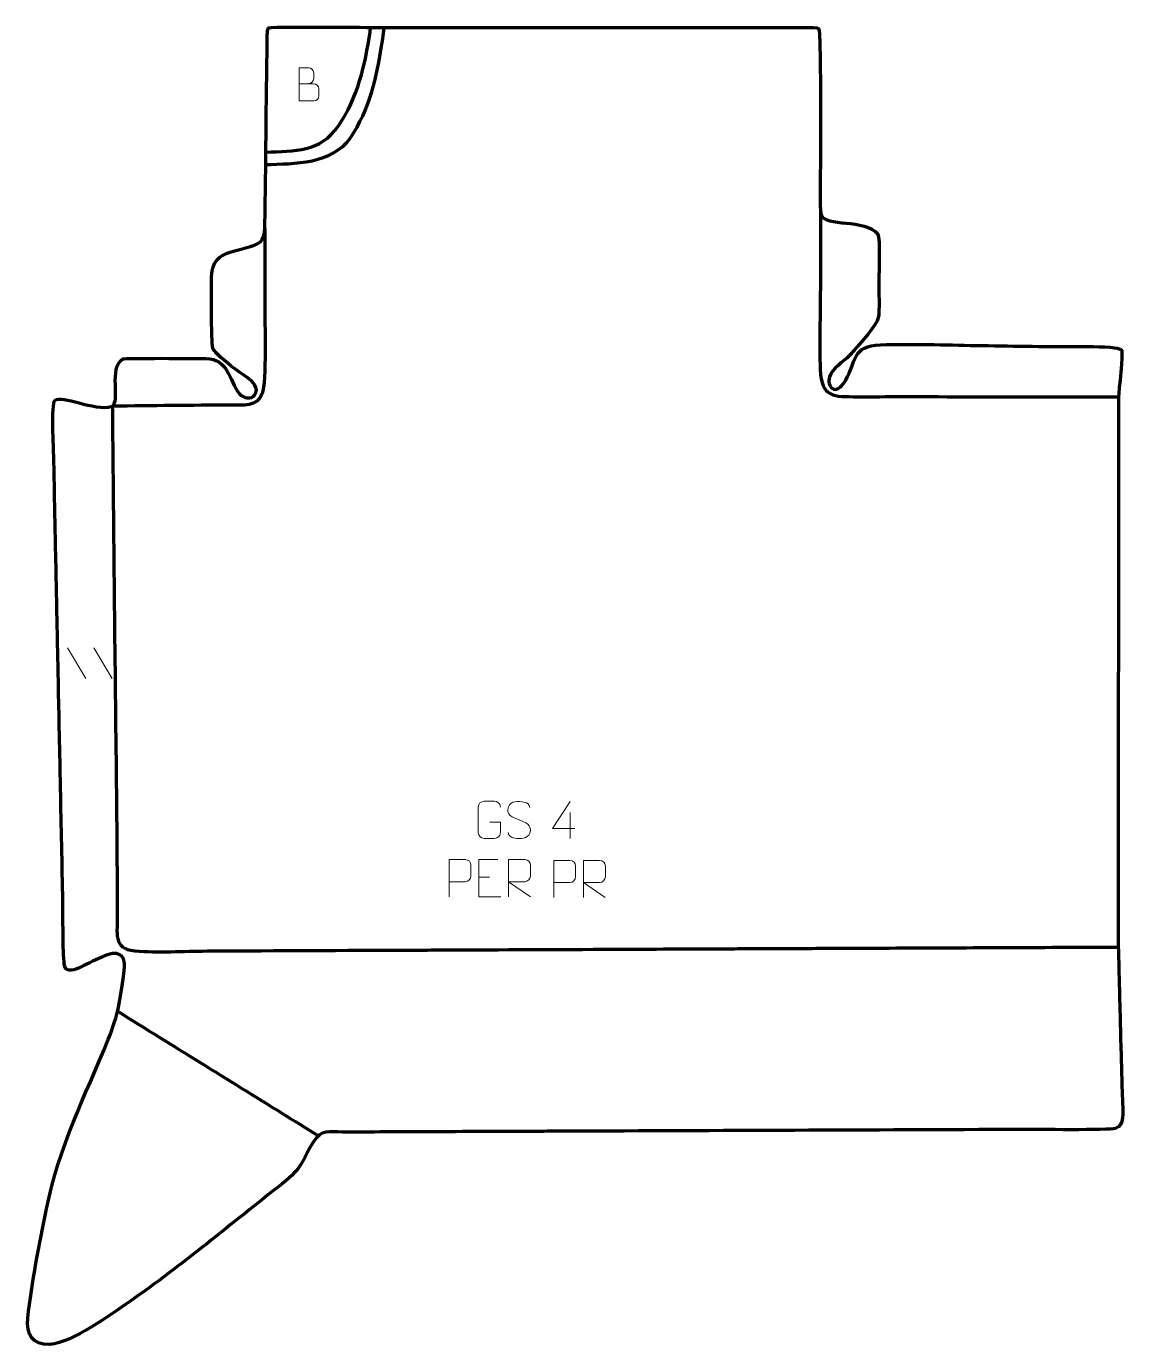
# Model space of a CAD drawing. Header units: millimetres. Extents: x 1304 to 2043, y -77 to 810.
import ezdxf

# ---------------------------------------------------------------- set-up
doc = ezdxf.new("R2010")
doc.units = ezdxf.units.MM
doc.header["$MEASUREMENT"] = 0
doc.layers.add('layer 2', color=7, linetype='Continuous')
doc.layers.add('layer 3', color=7, linetype='Continuous')

msp = doc.modelspace()

# ---------------------------------------------------------------- linework, layer by layer
at = {"layer": 'layer 2', "color": 142, "lineweight": 158}
for points, knots in [([(1465.3091, 717.0475), (1484.6646, 717.6528), (1509.9486, 717.3232), (1522.1733, 734.9949), (1522.1733, 734.9949), (1535.1262, 753.7194), (1540.0585, 775.9455), (1543.4206, 798.0862), (1543.4206, 798.0862), (1543.6348, 799.4969), (1544.9094, 807.9033), (1545.1297, 809.3131)], [0, 0, 0, 0, 0.25, 0.25, 0.25, 0.25, 0.5, 0.5, 0.5, 0.5, 1, 1, 1, 1]), ([(1465.391, 725.4314), (1484.7465, 726.0367), (1501.9486, 725.3232), (1514.1733, 742.9949), (1514.1733, 742.9949), (1527.1262, 761.7194), (1532.0585, 783.9455), (1535.4206, 806.0862), (1535.4206, 806.0862), (1535.6348, 807.4969), (1535.6952, 807.9073), (1535.9155, 809.3171)], [0, 0, 0, 0, 0.25, 0.25, 0.25, 0.25, 0.5, 0.5, 0.5, 0.5, 1, 1, 1, 1]), ([(1838.3334, 688.1853), (1838.3251, 681.8259), (1838.3166, 675.4663), (1838.3083, 669.1069), (1838.3083, 669.1069), (1838.2929, 657.3419), (1838.2775, 645.5768), (1838.262, 633.8118), (1838.262, 633.8118), (1838.2214, 615.8178), (1837.5466, 597.0923), (1838.2065, 579.1897), (1838.2065, 579.1897), (1838.9068, 560.1889), (1846.9641, 560.9776), (1863.4565, 560.8975), (1863.4565, 560.8975), (1873.3031, 560.8498), (1883.2061, 560.9688), (1893.0622, 560.9682), (1893.0622, 560.9682), (1893.0622, 560.9682), (1894.0104, 560.9678), (1894.0104, 560.9678), (1894.0104, 560.9678), (1925.4089, 560.9082), (1956.8073, 560.8486), (1988.2057, 560.7891), (1988.2057, 560.7891), (2005.015, 560.7572), (2021.8243, 560.7252), (2038.6335, 560.6933)], [0, 0, 0, 0, 0.11111111, 0.11111111, 0.11111111, 0.11111111, 0.22222222, 0.22222222, 0.22222222, 0.22222222, 0.33333333, 0.33333333, 0.33333333, 0.33333333, 0.44444444, 0.44444444, 0.44444444, 0.44444444, 0.55555556, 0.55555556, 0.55555556, 0.55555556, 0.66666667, 0.66666667, 0.66666667, 0.66666667, 0.77777778, 0.77777778, 0.77777778, 0.77777778, 1, 1, 1, 1]), ([(1464.6129, 673.9832), (1464.6102, 667.6588), (1464.6074, 661.3344), (1464.6047, 655.01), (1464.6047, 655.01), (1464.6024, 649.6343), (1464.6001, 644.2585), (1464.5978, 638.8828), (1464.5978, 638.8828), (1464.5954, 633.507), (1464.5931, 628.1313), (1464.5908, 622.7556), (1464.5908, 622.7556), (1464.6307, 611.769), (1465.8388, 570.7225), (1462.8597, 563.1041), (1462.8597, 563.1041), (1459.1624, 553.6489), (1450.4082, 555.2374), (1441.7875, 555.212), (1441.7875, 555.212), (1415.216, 555.1338), (1388.6679, 554.7752), (1362.0983, 554.4815), (1362.0983, 554.4815), (1362.2615, 537.6492), (1362.4247, 520.8169), (1362.5879, 503.9847), (1362.5879, 503.9847), (1362.6433, 498.2681), (1362.6988, 492.5515), (1362.7542, 486.8348), (1362.7542, 486.8348), (1362.8711, 474.7664), (1362.9882, 462.698), (1363.1052, 450.6295), (1363.1052, 450.6295), (1363.8827, 370.9105), (1365.0675, 291.194), (1365.4312, 211.4715), (1365.4312, 211.4715), (1365.3804, 197.386), (1362.556, 188.7556), (1380.2409, 187.8867), (1380.2409, 187.8867), (1395.9323, 187.1157), (1412.9319, 188.0197), (1428.8267, 188.1247), (1428.8267, 188.1247), (1473.2899, 188.4181), (1517.7785, 188.5123), (1562.2448, 188.705), (1562.2448, 188.705), (1568.597, 188.7325), (1574.9491, 188.76), (1581.3012, 188.7875), (1581.3012, 188.7875), (1587.6534, 188.8152), (1594.0055, 188.8427), (1600.3577, 188.8702), (1600.3577, 188.8702), (1638.1529, 189.034), (1675.948, 189.1977), (1713.7432, 189.3614), (1713.7432, 189.3614), (1726.4475, 189.4166), (1739.1518, 189.4716), (1751.856, 189.5266), (1751.856, 189.5266), (1758.2081, 189.5541), (1764.5602, 189.5817), (1770.9124, 189.6092), (1770.9124, 189.6092), (1777.2645, 189.6367), (1783.6167, 189.6642), (1789.9688, 189.6918), (1789.9688, 189.6918), (1796.321, 189.7193), (1802.6731, 189.7468), (1809.0252, 189.7744), (1809.0252, 189.7744), (1815.3774, 189.8019), (1821.7295, 189.8294), (1828.0816, 189.8569), (1828.0816, 189.8569), (1834.4337, 189.8844), (1840.7858, 189.9119), (1847.138, 189.9394), (1847.138, 189.9394), (1872.229, 190.0482), (1897.3199, 190.157), (1922.4108, 190.2656), (1922.4108, 190.2656), (1934.7975, 190.3193), (1947.1841, 190.373), (1959.5707, 190.4267), (1959.5707, 190.4267), (1985.9321, 190.541), (2012.2935, 190.6551), (2038.6548, 190.7694)], [0, 0, 0, 0, 0.03846154, 0.03846154, 0.03846154, 0.03846154, 0.07692308, 0.07692308, 0.07692308, 0.07692308, 0.11538462, 0.11538462, 0.11538462, 0.11538462, 0.15384615, 0.15384615, 0.15384615, 0.15384615, 0.19230769, 0.19230769, 0.19230769, 0.19230769, 0.23076923, 0.23076923, 0.23076923, 0.23076923, 0.26923077, 0.26923077, 0.26923077, 0.26923077, 0.30769231, 0.30769231, 0.30769231, 0.30769231, 0.34615385, 0.34615385, 0.34615385, 0.34615385, 0.38461538, 0.38461538, 0.38461538, 0.38461538, 0.42307692, 0.42307692, 0.42307692, 0.42307692, 0.46153846, 0.46153846, 0.46153846, 0.46153846, 0.5, 0.5, 0.5, 0.5, 0.53846154, 0.53846154, 0.53846154, 0.53846154, 0.57692308, 0.57692308, 0.57692308, 0.57692308, 0.61538462, 0.61538462, 0.61538462, 0.61538462, 0.65384615, 0.65384615, 0.65384615, 0.65384615, 0.69230769, 0.69230769, 0.69230769, 0.69230769, 0.73076923, 0.73076923, 0.73076923, 0.73076923, 0.76923077, 0.76923077, 0.76923077, 0.76923077, 0.80769231, 0.80769231, 0.80769231, 0.80769231, 0.84615385, 0.84615385, 0.84615385, 0.84615385, 0.88461538, 0.88461538, 0.88461538, 0.88461538, 0.92307692, 0.92307692, 0.92307692, 0.92307692, 1, 1, 1, 1]), ([(1366.0687, 147.2917), (1402.7381, 124.546), (1439.4076, 101.8005), (1476.077, 79.0548), (1476.077, 79.0548), (1484.1832, 74.0267), (1492.2892, 68.9985), (1500.3954, 63.9704)], [0, 0, 0, 0, 0.33333333, 0.33333333, 0.33333333, 0.33333333, 1, 1, 1, 1])]:
    msp.add_open_spline(points, degree=3, knots=knots, dxfattribs=at)
at = {"layer": 'layer 3', "color": 242, "lineweight": 158}
msp.add_open_spline([(1464.6522, 674.8771), (1464.145, 664.2486), (1461.5576, 663.9157), (1451.5695, 660.9693), (1451.5695, 660.9693), (1435.9584, 656.521), (1428.7202, 656.4006), (1428.7152, 637.7582), (1428.7152, 637.7582), (1428.7545, 624.3567), (1428.587, 610.0179), (1429.3451, 596.715), (1429.3451, 596.715), (1429.5799, 592.5946), (1429.4563, 593.0323), (1432.5954, 589.7723), (1432.5954, 589.7723), (1438.3009, 583.8472), (1446.0427, 578.4832), (1452.795, 573.7404), (1452.795, 573.7404), (1456.4388, 571.1799), (1461.1809, 566.7248), (1457.8237, 561.9893), (1457.8237, 561.9893), (1455.5157, 558.7336), (1450.1854, 559.9631), (1447.7244, 562.7619), (1447.7244, 562.7619), (1440.0235, 572.0536), (1440.516, 586.4177), (1424.9814, 586.5757), (1424.9814, 586.5757), (1418.5133, 586.6181), (1370.842, 586.973), (1369.1192, 586.2521), (1369.1192, 586.2521), (1359.329, 580.2427), (1368.1365, 557.5841), (1361.6437, 554.2062), (1361.6437, 554.2062), (1350.0382, 551.2521), (1327.8527, 562.43), (1323.4393, 558.3206), (1323.4393, 558.3206), (1320.9675, 556.019), (1322.6168, 525.8745), (1322.7366, 519.9895), (1322.7366, 519.9895), (1323.1244, 500.9457), (1323.5138, 481.902), (1323.9025, 462.8581), (1323.9025, 462.8581), (1324.1229, 452.0676), (1324.3431, 441.277), (1324.5634, 430.4864), (1324.5634, 430.4864), (1324.9003, 413.9831), (1325.2371, 397.4799), (1325.574, 380.9767), (1325.574, 380.9767), (1325.7683, 371.4556), (1325.9627, 361.9344), (1326.157, 352.4133), (1326.157, 352.4133), (1326.4097, 340.0359), (1326.6623, 327.6585), (1326.9149, 315.281), (1326.9149, 315.281), (1327.038, 309.251), (1327.1611, 303.221), (1327.2842, 297.1909), (1327.2842, 297.1909), (1327.8024, 271.8013), (1328.3207, 246.4117), (1328.8389, 221.022), (1328.8389, 221.022), (1329.0497, 207.935), (1328.6305, 193.6233), (1329.6484, 180.7095), (1329.6484, 180.7095), (1329.9964, 176.2942), (1330.8694, 174.3309), (1336.289, 175.4654), (1336.289, 175.4654), (1343.8128, 177.6781), (1358.5344, 187.3631), (1364.8399, 186.4089), (1364.8399, 186.4089), (1371.7124, 184.3149), (1370.5094, 178.7704), (1369.7399, 172.8597), (1369.7399, 172.8597), (1367.3476, 154.1624), (1366.335, 146.4707), (1359.3405, 128.5105), (1359.3405, 128.5105), (1343.3425, 89.25), (1326.4559, 57.1389), (1317.8597, 14.774), (1317.8597, 14.774), (1313.0734, -9.0871), (1307.8208, -34.6405), (1305.2838, -58.7835), (1305.2838, -58.7835), (1304.2907, -69.9411), (1307.8292, -76.6551), (1320.0035, -76.651), (1320.0035, -76.651), (1336.2189, -74.8295), (1359.9789, -57.0075), (1373.8157, -47.5783), (1373.8157, -47.5783), (1409.2444, -23.1572), (1442.2634, 5.0694), (1476.2695, 31.468), (1476.2695, 31.468), (1490.775, 43.1503), (1488.604, 45.3589), (1497.4259, 59.8321), (1497.4259, 59.8321), (1502.5262, 68.1994), (1508.0077, 66.307), (1516.8348, 66.2897), (1516.8348, 66.2897), (1528.1788, 66.2675), (1539.5565, 66.3676), (1550.9038, 66.4114), (1550.9038, 66.4114), (1556.9435, 66.4346), (1562.9834, 66.4578), (1569.0232, 66.4811), (1569.0232, 66.4811), (1581.7387, 66.53), (1594.4541, 66.5789), (1607.1695, 66.6279), (1607.1695, 66.6279), (1613.2093, 66.6511), (1619.2491, 66.6743), (1625.289, 66.6975), (1625.289, 66.6975), (1631.6466, 66.722), (1638.0044, 66.7464), (1644.3621, 66.7709), (1644.3621, 66.7709), (1646.2694, 66.7782), (1648.1767, 66.7857), (1650.084, 66.793), (1650.084, 66.793), (1656.1239, 66.8162), (1662.1637, 66.8394), (1668.2036, 66.8627), (1668.2036, 66.8627), (1769.9269, 67.254), (1871.6502, 67.6454), (1973.3736, 68.0368), (1973.3736, 68.0368), (1981.9773, 68.0667), (2032.7232, 67.4404), (2036.7693, 68.7225), (2036.7693, 68.7225), (2042.8951, 70.6635), (2041.6471, 80.3564), (2041.4764, 85.3634), (2041.4764, 85.3634), (2040.9604, 100.4922), (2040.5482, 115.6263), (2040.1531, 130.7591), (2040.1531, 130.7591), (2039.9945, 137.1171), (2039.836, 143.4749), (2039.6775, 149.8328), (2039.6775, 149.8328), (2039.3365, 163.5023), (2038.9956, 177.1718), (2038.6547, 190.8413), (2038.6547, 190.8413), (2038.6547, 190.8413), (2038.6873, 560.7031), (2038.6873, 560.7031), (2038.6873, 560.7031), (2039.0549, 564.6627), (2041.8089, 590.6306), (2040.9493, 592.098), (2040.9493, 592.098), (2040.4751, 592.9078), (2038.5991, 593.476), (2035.9692, 593.8202), (2035.9692, 593.8202), (2029.1589, 594.7114), (2014.0538, 594.711), (2009.8955, 594.6832), (2009.8955, 594.6832), (1987.8982, 594.5356), (1965.3566, 595.0527), (1943.0849, 595.3751), (1943.0849, 595.3751), (1921.854, 595.6823), (1899.7538, 596.4886), (1878.6139, 595.7758), (1878.6139, 595.7758), (1859.2299, 595.1221), (1862.8619, 585.0096), (1855.292, 572.0269), (1855.292, 572.0269), (1848.1851, 559.8382), (1842.4425, 568.3965), (1844.3943, 574.1963), (1844.3943, 574.1963), (1846.3002, 579.8596), (1853.4767, 584.2134), (1857.7212, 588.4746), (1857.7212, 588.4746), (1858.8645, 589.6224), (1859.9165, 590.7921), (1860.9881, 592.0052), (1860.9881, 592.0052), (1864.5007, 596.169), (1876.3763, 609.4226), (1877.227, 613.8741), (1877.227, 613.8741), (1878.1211, 618.5524), (1877.5391, 632.8377), (1877.5501, 638.7133), (1877.5501, 638.7133), (1877.5501, 638.7133), (1877.5516, 639.4946), (1877.5516, 639.4946), (1877.5516, 639.4946), (1877.6428, 644.5428), (1878.6455, 667.1596), (1876.9617, 670.1666), (1876.9617, 670.1666), (1868.056, 681.1545), (1841.7398, 674.7504), (1838.713, 683.1634), (1838.713, 683.1634), (1837.5889, 687.363), (1838.2976, 712.4805), (1838.2825, 719.4972), (1838.2825, 719.4972), (1838.3238, 746.3993), (1838.586, 773.9101), (1837.7999, 800.7514), (1837.7999, 800.7514), (1837.7691, 801.8032), (1837.9044, 807.9559), (1837.0553, 808.5054), (1837.0553, 808.5054), (1835.2009, 809.7054), (1821.0034, 809.1891), (1817.7265, 809.1911), (1817.7265, 809.1911), (1814.553, 809.193), (1811.3794, 809.1953), (1808.2059, 809.1969), (1808.2059, 809.1969), (1795.5144, 809.2025), (1782.8229, 809.2081), (1770.1314, 809.2137), (1770.1314, 809.2137), (1757.4399, 809.2193), (1744.7484, 809.2249), (1732.057, 809.2305), (1732.057, 809.2305), (1719.3655, 809.2361), (1706.674, 809.2417), (1693.9825, 809.2473), (1693.9825, 809.2473), (1681.291, 809.253), (1668.5995, 809.2586), (1655.908, 809.2642), (1655.908, 809.2642), (1643.2165, 809.2698), (1630.525, 809.2754), (1617.8335, 809.281), (1617.8335, 809.281), (1605.142, 809.2866), (1592.4505, 809.2922), (1579.759, 809.2978), (1579.759, 809.2978), (1567.3848, 809.3033), (1555.0106, 809.3087), (1542.6364, 809.3142), (1542.6364, 809.3142), (1529.9449, 809.3198), (1517.2534, 809.3254), (1504.562, 809.331), (1504.562, 809.331), (1499.9653, 809.3524), (1468.696, 809.9695), (1467.2341, 808.8736), (1467.2341, 808.8736), (1465.9221, 807.89), (1466.3511, 800.4649), (1466.3199, 798.5644), (1466.3199, 798.5644), (1465.957, 777.3226), (1465.6111, 756.2935), (1465.4663, 735.0403), (1465.4663, 735.0403), (1465.3296, 714.9834), (1465.0668, 694.9302), (1464.6522, 674.8771)], degree=3, knots=[0, 0, 0, 0, 0.01298701, 0.01298701, 0.01298701, 0.01298701, 0.02597403, 0.02597403, 0.02597403, 0.02597403, 0.03896104, 0.03896104, 0.03896104, 0.03896104, 0.05194805, 0.05194805, 0.05194805, 0.05194805, 0.06493506, 0.06493506, 0.06493506, 0.06493506, 0.07792208, 0.07792208, 0.07792208, 0.07792208, 0.09090909, 0.09090909, 0.09090909, 0.09090909, 0.1038961, 0.1038961, 0.1038961, 0.1038961, 0.11688312, 0.11688312, 0.11688312, 0.11688312, 0.12987013, 0.12987013, 0.12987013, 0.12987013, 0.14285714, 0.14285714, 0.14285714, 0.14285714, 0.15584416, 0.15584416, 0.15584416, 0.15584416, 0.16883117, 0.16883117, 0.16883117, 0.16883117, 0.18181818, 0.18181818, 0.18181818, 0.18181818, 0.19480519, 0.19480519, 0.19480519, 0.19480519, 0.20779221, 0.20779221, 0.20779221, 0.20779221, 0.22077922, 0.22077922, 0.22077922, 0.22077922, 0.23376623, 0.23376623, 0.23376623, 0.23376623, 0.24675325, 0.24675325, 0.24675325, 0.24675325, 0.25974026, 0.25974026, 0.25974026, 0.25974026, 0.27272727, 0.27272727, 0.27272727, 0.27272727, 0.28571429, 0.28571429, 0.28571429, 0.28571429, 0.2987013, 0.2987013, 0.2987013, 0.2987013, 0.31168831, 0.31168831, 0.31168831, 0.31168831, 0.32467532, 0.32467532, 0.32467532, 0.32467532, 0.33766234, 0.33766234, 0.33766234, 0.33766234, 0.35064935, 0.35064935, 0.35064935, 0.35064935, 0.36363636, 0.36363636, 0.36363636, 0.36363636, 0.37662338, 0.37662338, 0.37662338, 0.37662338, 0.38961039, 0.38961039, 0.38961039, 0.38961039, 0.4025974, 0.4025974, 0.4025974, 0.4025974, 0.41558442, 0.41558442, 0.41558442, 0.41558442, 0.42857143, 0.42857143, 0.42857143, 0.42857143, 0.44155844, 0.44155844, 0.44155844, 0.44155844, 0.45454545, 0.45454545, 0.45454545, 0.45454545, 0.46753247, 0.46753247, 0.46753247, 0.46753247, 0.48051948, 0.48051948, 0.48051948, 0.48051948, 0.49350649, 0.49350649, 0.49350649, 0.49350649, 0.50649351, 0.50649351, 0.50649351, 0.50649351, 0.51948052, 0.51948052, 0.51948052, 0.51948052, 0.53246753, 0.53246753, 0.53246753, 0.53246753, 0.54545455, 0.54545455, 0.54545455, 0.54545455, 0.55844156, 0.55844156, 0.55844156, 0.55844156, 0.57142857, 0.57142857, 0.57142857, 0.57142857, 0.58441558, 0.58441558, 0.58441558, 0.58441558, 0.5974026, 0.5974026, 0.5974026, 0.5974026, 0.61038961, 0.61038961, 0.61038961, 0.61038961, 0.62337662, 0.62337662, 0.62337662, 0.62337662, 0.63636364, 0.63636364, 0.63636364, 0.63636364, 0.64935065, 0.64935065, 0.64935065, 0.64935065, 0.66233766, 0.66233766, 0.66233766, 0.66233766, 0.67532468, 0.67532468, 0.67532468, 0.67532468, 0.68831169, 0.68831169, 0.68831169, 0.68831169, 0.7012987, 0.7012987, 0.7012987, 0.7012987, 0.71428571, 0.71428571, 0.71428571, 0.71428571, 0.72727273, 0.72727273, 0.72727273, 0.72727273, 0.74025974, 0.74025974, 0.74025974, 0.74025974, 0.75324675, 0.75324675, 0.75324675, 0.75324675, 0.76623377, 0.76623377, 0.76623377, 0.76623377, 0.77922078, 0.77922078, 0.77922078, 0.77922078, 0.79220779, 0.79220779, 0.79220779, 0.79220779, 0.80519481, 0.80519481, 0.80519481, 0.80519481, 0.81818182, 0.81818182, 0.81818182, 0.81818182, 0.83116883, 0.83116883, 0.83116883, 0.83116883, 0.84415584, 0.84415584, 0.84415584, 0.84415584, 0.85714286, 0.85714286, 0.85714286, 0.85714286, 0.87012987, 0.87012987, 0.87012987, 0.87012987, 0.88311688, 0.88311688, 0.88311688, 0.88311688, 0.8961039, 0.8961039, 0.8961039, 0.8961039, 0.90909091, 0.90909091, 0.90909091, 0.90909091, 0.92207792, 0.92207792, 0.92207792, 0.92207792, 0.93506494, 0.93506494, 0.93506494, 0.93506494, 0.94805195, 0.94805195, 0.94805195, 0.94805195, 0.96103896, 0.96103896, 0.96103896, 0.96103896, 0.97402597, 0.97402597, 0.97402597, 0.97402597, 1, 1, 1, 1], dxfattribs=at)
at = {"layer": 'layer 3', "color": 250, "lineweight": 9}
for points, knots in [([(1487.6855, 771.4016), (1490.9445, 771.402), (1494.2039, 771.402), (1497.4636, 771.4016), (1497.4636, 771.4016), (1499.2329, 771.3861), (1500.9558, 769.8311), (1500.9558, 767.9953), (1500.9558, 767.9953), (1500.9555, 766.9845), (1500.9555, 764.2532), (1500.9558, 763.2421), (1500.9558, 763.2421), (1500.9717, 761.578), (1499.5904, 759.7742), (1497.511, 759.7894), (1497.511, 759.7894), (1494.251, 759.7897), (1490.9913, 759.7897), (1487.732, 759.7894), (1487.732, 759.7894), (1487.732, 767.2398), (1487.732, 774.6899), (1487.732, 782.1397), (1487.732, 782.1397), (1489.8581, 782.1397), (1491.9845, 782.1397), (1494.111, 782.1397), (1494.111, 782.1397), (1495.6165, 782.1555), (1497.4945, 780.4443), (1497.5104, 778.6866), (1497.5104, 778.6866), (1497.51, 776.836), (1497.51, 776.7053), (1497.5104, 774.8544), (1497.5104, 774.8544), (1497.5258, 773.0038), (1495.8649, 771.3861), (1494.0645, 771.4016)], [0, 0, 0, 0, 0.09090909, 0.09090909, 0.09090909, 0.09090909, 0.18181818, 0.18181818, 0.18181818, 0.18181818, 0.27272727, 0.27272727, 0.27272727, 0.27272727, 0.36363636, 0.36363636, 0.36363636, 0.36363636, 0.45454545, 0.45454545, 0.45454545, 0.45454545, 0.54545455, 0.54545455, 0.54545455, 0.54545455, 0.63636364, 0.63636364, 0.63636364, 0.63636364, 0.72727273, 0.72727273, 0.72727273, 0.72727273, 0.81818182, 0.81818182, 0.81818182, 0.81818182, 1, 1, 1, 1]), ([(1615.8988, 274.8468), (1615.8988, 274.8468), (1623.0669, 274.8468), (1623.0669, 274.8468), (1623.0669, 274.8468), (1623.0669, 274.8468), (1623.0669, 267.6787), (1623.0669, 267.6787), (1623.0669, 267.6787), (1622.9272, 265.3553), (1621.25, 263.8757), (1619.1022, 263.8649), (1619.1022, 263.8649), (1616.7704, 263.8653), (1614.4384, 263.8653), (1612.1069, 263.8649), (1612.1069, 263.8649), (1610.182, 263.7595), (1608.2098, 265.644), (1608.221, 267.6613), (1608.221, 267.6613), (1608.2214, 273.4314), (1608.2214, 279.2011), (1608.221, 284.9704), (1608.221, 284.9704), (1608.2252, 287.1085), (1609.972, 288.8277), (1612.1243, 288.8143), (1612.1243, 288.8143), (1614.45, 288.8143), (1616.7761, 288.8143), (1619.1022, 288.8143), (1619.1022, 288.8143), (1621.0489, 288.8497), (1623.0403, 287.3582), (1623.0669, 284.9205)], [0, 0, 0, 0, 0.1, 0.1, 0.1, 0.1, 0.2, 0.2, 0.2, 0.2, 0.3, 0.3, 0.3, 0.3, 0.4, 0.4, 0.4, 0.4, 0.5, 0.5, 0.5, 0.5, 0.6, 0.6, 0.6, 0.6, 0.7, 0.7, 0.7, 0.7, 0.8, 0.8, 0.8, 0.8, 1, 1, 1, 1]), ([(1635.6439, 276.3379), (1631.3956, 277.8083), (1626.4875, 279.6041), (1628.4926, 285.1244), (1628.4926, 285.1244), (1629.9961, 289.2643), (1635.2097, 288.8758), (1638.8133, 288.2747), (1638.8133, 288.2747), (1641.6739, 287.7975), (1642.5386, 286.5843), (1642.8492, 284.5002)], [0, 0, 0, 0, 0.25, 0.25, 0.25, 0.25, 0.5, 0.5, 0.5, 0.5, 1, 1, 1, 1]), ([(1673.0493, 270.5806), (1673.0493, 270.5806), (1658.2276, 270.5806), (1658.2276, 270.5806), (1658.2276, 270.5806), (1658.2276, 270.5806), (1670.1052, 288.6511), (1670.1052, 288.6511)], [0, 0, 0, 0, 0.33333333, 0.33333333, 0.33333333, 0.33333333, 1, 1, 1, 1]), ([(1635.6439, 276.3378), (1639.6625, 274.6911), (1644.692, 272.8028), (1642.858, 267.4425), (1642.858, 267.4425), (1641.3982, 263.1761), (1636.4874, 263.4328), (1632.7613, 263.9875), (1632.7613, 263.9875), (1630.0113, 264.3973), (1628.7904, 265.6108), (1628.4124, 267.723)], [0, 0, 0, 0, 0.25, 0.25, 0.25, 0.25, 0.5, 0.5, 0.5, 0.5, 1, 1, 1, 1]), ([(1588.6213, 224.5725), (1588.6213, 224.5725), (1588.6213, 249.5261), (1588.6213, 249.5261), (1588.6213, 249.5261), (1592.2163, 249.5261), (1595.8116, 249.5261), (1599.407, 249.5261), (1599.407, 249.5261), (1601.7322, 249.4882), (1603.2896, 247.9981), (1603.2854, 245.632), (1603.2854, 245.632), (1603.285, 243.5963), (1603.285, 240.537), (1603.2854, 238.501), (1603.2854, 238.501), (1603.2789, 236.6256), (1601.4667, 234.6837), (1599.4571, 234.6646), (1599.4571, 234.6646), (1599.4571, 234.6646), (1588.6213, 234.6646), (1588.6213, 234.6646)], [0, 0, 0, 0, 0.14285714, 0.14285714, 0.14285714, 0.14285714, 0.28571429, 0.28571429, 0.28571429, 0.28571429, 0.42857143, 0.42857143, 0.42857143, 0.42857143, 0.57142857, 0.57142857, 0.57142857, 0.57142857, 0.71428571, 0.71428571, 0.71428571, 0.71428571, 1, 1, 1, 1]), ([(1621.3944, 249.5261), (1621.3944, 249.5261), (1608.5205, 249.5261), (1608.5205, 249.5261), (1608.5205, 249.5261), (1608.5205, 249.5261), (1608.5205, 224.5725), (1608.5205, 224.5725), (1608.5205, 224.5725), (1608.5205, 224.5725), (1623.3863, 224.5725), (1623.3863, 224.5725)], [0, 0, 0, 0, 0.25, 0.25, 0.25, 0.25, 0.5, 0.5, 0.5, 0.5, 1, 1, 1, 1]), ([(1628.6214, 224.5726), (1628.6214, 224.5726), (1628.6214, 249.5261), (1628.6214, 249.5261), (1628.6214, 249.5261), (1632.2162, 249.5261), (1635.8117, 249.5261), (1639.4069, 249.5261), (1639.4069, 249.5261), (1641.7322, 249.4884), (1643.2895, 247.9984), (1643.2854, 245.632), (1643.2854, 245.632), (1643.285, 243.5965), (1643.285, 240.5371), (1643.2854, 238.5011), (1643.2854, 238.5011), (1643.2789, 236.6256), (1641.4666, 234.6838), (1639.4571, 234.6647), (1639.4571, 234.6647), (1639.4571, 234.6647), (1628.6214, 234.6647), (1628.6214, 234.6647), (1628.6214, 234.6647), (1628.6214, 234.6647), (1643.2761, 224.5726), (1643.2761, 224.5726)], [0, 0, 0, 0, 0.125, 0.125, 0.125, 0.125, 0.25, 0.25, 0.25, 0.25, 0.375, 0.375, 0.375, 0.375, 0.5, 0.5, 0.5, 0.5, 0.625, 0.625, 0.625, 0.625, 0.75, 0.75, 0.75, 0.75, 1, 1, 1, 1]), ([(1659.0005, 224.0433), (1659.0005, 224.0433), (1659.0005, 248.9969), (1659.0005, 248.9969), (1659.0005, 248.9969), (1662.5955, 248.9969), (1666.1908, 248.9969), (1669.7862, 248.9969), (1669.7862, 248.9969), (1672.1114, 248.959), (1673.6688, 247.4689), (1673.6646, 245.1028), (1673.6646, 245.1028), (1673.6642, 243.0671), (1673.6642, 240.0078), (1673.6646, 237.9718), (1673.6646, 237.9718), (1673.6581, 236.0964), (1671.8459, 234.1545), (1669.8363, 234.1354), (1669.8363, 234.1354), (1669.8363, 234.1354), (1659.0005, 234.1354), (1659.0005, 234.1354)], [0, 0, 0, 0, 0.14285714, 0.14285714, 0.14285714, 0.14285714, 0.28571429, 0.28571429, 0.28571429, 0.28571429, 0.42857143, 0.42857143, 0.42857143, 0.42857143, 0.57142857, 0.57142857, 0.57142857, 0.57142857, 0.71428571, 0.71428571, 0.71428571, 0.71428571, 1, 1, 1, 1]), ([(1679.0005, 224.0434), (1679.0005, 224.0434), (1679.0005, 248.9969), (1679.0005, 248.9969), (1679.0005, 248.9969), (1682.5953, 248.9969), (1686.1908, 248.9969), (1689.786, 248.9969), (1689.786, 248.9969), (1692.1113, 248.9592), (1693.6686, 247.4692), (1693.6645, 245.1028), (1693.6645, 245.1028), (1693.6641, 243.0673), (1693.6641, 240.0079), (1693.6645, 237.9719), (1693.6645, 237.9719), (1693.658, 236.0964), (1691.8457, 234.1546), (1689.8362, 234.1355), (1689.8362, 234.1355), (1689.8362, 234.1355), (1679.0005, 234.1355), (1679.0005, 234.1355), (1679.0005, 234.1355), (1679.0005, 234.1355), (1693.6552, 224.0434), (1693.6552, 224.0434)], [0, 0, 0, 0, 0.125, 0.125, 0.125, 0.125, 0.25, 0.25, 0.25, 0.25, 0.375, 0.375, 0.375, 0.375, 0.5, 0.5, 0.5, 0.5, 0.625, 0.625, 0.625, 0.625, 0.75, 0.75, 0.75, 0.75, 1, 1, 1, 1])]:
    msp.add_open_spline(points, degree=3, knots=knots, dxfattribs=at)
for points in [[(1331.8437, 391.9459), (1331.8437, 391.9459), (1344.208, 371.4016), (1344.208, 371.4016)], [(1349.5736, 391.9459), (1349.5736, 391.9459), (1361.9379, 371.4016), (1361.9379, 371.4016)], [(1670.1052, 281.3417), (1670.1052, 281.3417), (1670.1052, 263.677), (1670.1052, 263.677)], [(1608.5205, 237.6464), (1608.5205, 237.6464), (1615.6886, 237.6464), (1615.6886, 237.6464)]]:
    msp.add_open_spline(points, degree=3, dxfattribs=at)

doc.saveas('drawing.dxf')
